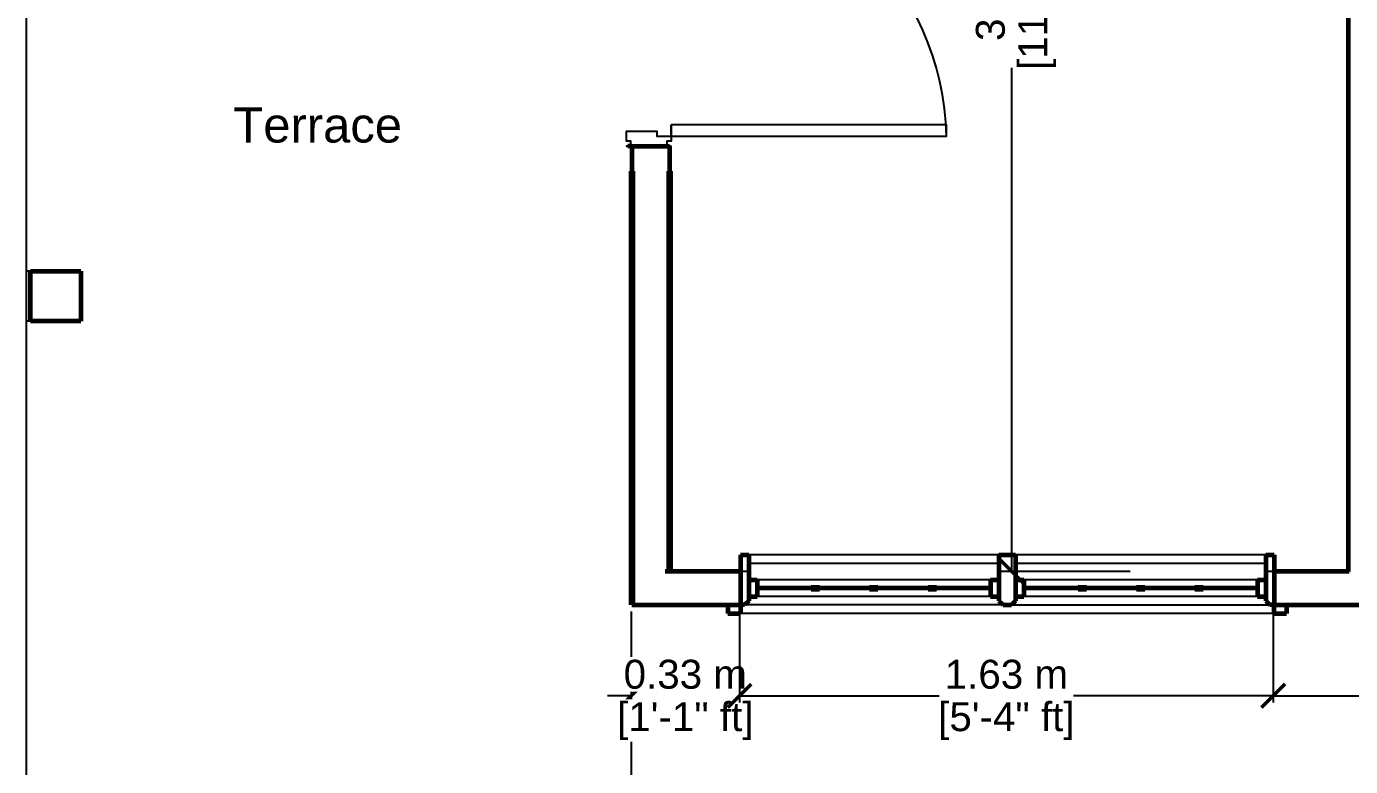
# Model space of a CAD drawing. Header units: metres. Extents: x 12.2 to 77.2, y 18.8 to 35.5.
# Drawn here: x 26.922 to 30.955, y 21.074 to 23.327 of the extents above; entities that cross this region are included whole.
import ezdxf

# ---------------------------------------------------------------- set-up
doc = ezdxf.new("R2010")
doc.units = ezdxf.units.M
doc.layers.get('Defpoints').update_dxf_attribs({"lineweight": 0})
doc.layers.add('0inne_gulv', color=7, linetype='Continuous', lineweight=13)
doc.layers.add('A-WALL', color=250, linetype='Continuous', lineweight=60)
doc.styles.get("Standard").update_dxf_attribs({"font": 'arial.ttf'})
doc.styles.add('TEXTS', font='swissl.ttf')
doc.dimstyles.new('Copy of DIMTEXT', dxfattribs={"dimscale": 0.3, "dimtxt": 0.22, "dimasz": 0.18, "dimexe": 0.05, "dimexo": 0.05, "dimgap": 0.05, "dimtad": 0, "dimzin": 1, "dimdsep": 46, "dimtxsty": 'TEXTS', "dimblk": 'ARCHTICK', "dimcen": 0.1, "dimclrd": 256, "dimclre": 6, "dimclrt": 7, "dimadec": 0, "dimazin": 0, "dimtfac": 0.15, "dimtix": 1, "dimtofl": 0, "dimtmove": 1, "dimatfit": 3, "dimldrblk": 'OPEN', "dimfxl": 1, "dimtolj": 1, "dimtzin": 0, "dimarcsym": 0})

# ---------------------------------------------------------------- blocks, each defined once
blk = doc.blocks.new('_ArchTick')
at = {"color": 0, "linetype": 'ByBlock', "const_width": 0.15}
blk.add_lwpolyline([(-0.5, -0.5), (0.5, 0.5)], dxfattribs=at)
blk = doc.blocks.new('*D57')
at = {"layer": '0inne_gulv', "color": 6, "lineweight": -2, "transparency": 16777216}
for p, q in [((28.7634, 21.1488), (28.7634, 20.7688)), ((39.6346, 21.1488), (39.6346, 20.7688))]:
    blk.add_line(p, q, dxfattribs=at)
at = {"layer": '0inne_gulv', "lineweight": -2, "transparency": 16777216}
for p, q in [((28.7634, 20.7888), (33.9615, 20.7888)), ((39.6346, 20.7888), (34.4365, 20.7888))]:
    blk.add_line(p, q, dxfattribs=at)
at = {"layer": 'Defpoints', "color": 0, "lineweight": 120, "transparency": 16777216}
for p in [(28.7634, 21.5659), (39.6346, 21.5659), (39.6346, 20.7888)]:
    blk.add_point(p, dxfattribs=at)
at = {"layer": '0inne_gulv', "lineweight": -2, "transparency": 16777216, "xscale": 0.072, "yscale": 0.072, "zscale": 0.072, "rotation": 180}
blk.add_blockref('_ArchTick', (28.7634, 20.7888), dxfattribs=at)
at = {"layer": '0inne_gulv', "lineweight": -2, "transparency": 16777216, "xscale": 0.072, "yscale": 0.072, "zscale": 0.072}
blk.add_blockref('_ArchTick', (39.6346, 20.7888), dxfattribs=at)
at = {"layer": '0inne_gulv', "color": 7, "transparency": 16777216, "char_height": 0.088, "attachment_point": 5, "style": 'TEXTS', "bg_fill": 3, "box_fill_scale": 1.1, "bg_fill_color": 256, "bg_fill_true_color": 13158600, "bg_fill_transparency": 0}
for s, insert in [('\\A1;10.87 m', (34.199, 20.8541)), ('\\A1;[35\'-8" ft]', (34.199, 20.7122))]:
    blk.add_mtext(s, dxfattribs=dict(at, insert=insert))
blk = doc.blocks.new('_Open')
at = {"color": 0, "linetype": 'ByBlock', "lineweight": -2}
for p, q in [((-1, 0.167), (0, 0)), ((-1, -0.167), (0, 0)), ((0, 0), (-1, 0))]:
    blk.add_line(p, q, dxfattribs=at)
blk = doc.blocks.new('*D58')
at = {"layer": '0inne_gulv', "color": 6, "lineweight": -2, "transparency": 16777216}
for p, q in [((28.7634, 21.5459), (28.7634, 21.2693)), ((29.0936, 21.5459), (29.0936, 21.2693))]:
    blk.add_line(p, q, dxfattribs=at)
at = {"layer": '0inne_gulv', "lineweight": -2, "transparency": 16777216}
for p, q in [((28.7634, 21.2893), (28.6914, 21.2893)), ((29.0936, 21.2893), (29.1656, 21.2893))]:
    blk.add_line(p, q, dxfattribs=at)
at = {"layer": 'Defpoints', "color": 0, "lineweight": 120, "transparency": 16777216}
for p in [(28.7634, 21.5659), (29.0936, 21.5659)]:
    blk.add_point(p, dxfattribs=at)
at = {"layer": '0inne_gulv', "lineweight": -2, "transparency": 16777216, "xscale": 0.072, "yscale": 0.072, "zscale": 0.072}
blk.add_blockref('_ArchTick', (28.7634, 21.2893), dxfattribs=at)
at = {"layer": '0inne_gulv', "lineweight": -2, "transparency": 16777216, "xscale": 0.072, "yscale": 0.072, "zscale": 0.072, "rotation": 180}
blk.add_blockref('_ArchTick', (29.0936, 21.2893), dxfattribs=at)
at = {"layer": '0inne_gulv', "color": 7, "transparency": 16777216, "char_height": 0.088, "attachment_point": 5, "style": 'TEXTS', "bg_fill": 3, "box_fill_scale": 1.1, "bg_fill_color": 256, "bg_fill_true_color": 13158600, "bg_fill_transparency": 0}
for s, insert in [('\\A1;0.33 m', (28.9285, 21.3545)), ('\\A1;[1\'-1" ft]', (28.9285, 21.2126))]:
    blk.add_mtext(s, dxfattribs=dict(at, insert=insert))
at = {"layer": 'Defpoints', "color": 0, "lineweight": 120, "transparency": 16777216}
blk.add_point((29.0936, 21.2893), dxfattribs=at)
blk = doc.blocks.new('*D59')
at = {"layer": '0inne_gulv', "color": 6, "lineweight": -2, "transparency": 16777216}
for p, q in [((29.0936, 21.5459), (29.0936, 21.2693)), ((30.7192, 21.5459), (30.7192, 21.2693))]:
    blk.add_line(p, q, dxfattribs=at)
at = {"layer": '0inne_gulv', "lineweight": -2, "transparency": 16777216}
for p, q in [((29.0936, 21.2893), (29.7015, 21.2893)), ((30.7192, 21.2893), (30.1113, 21.2893))]:
    blk.add_line(p, q, dxfattribs=at)
at = {"layer": 'Defpoints', "color": 0, "lineweight": 120, "transparency": 16777216}
for p in [(29.0936, 21.5659), (30.7192, 21.5659), (30.7192, 21.2893)]:
    blk.add_point(p, dxfattribs=at)
at = {"layer": '0inne_gulv', "lineweight": -2, "transparency": 16777216, "xscale": 0.072, "yscale": 0.072, "zscale": 0.072, "rotation": 180}
blk.add_blockref('_ArchTick', (29.0936, 21.2893), dxfattribs=at)
at = {"layer": '0inne_gulv', "lineweight": -2, "transparency": 16777216, "xscale": 0.072, "yscale": 0.072, "zscale": 0.072}
blk.add_blockref('_ArchTick', (30.7192, 21.2893), dxfattribs=at)
at = {"layer": '0inne_gulv', "color": 7, "transparency": 16777216, "char_height": 0.088, "attachment_point": 5, "style": 'TEXTS', "bg_fill": 3, "box_fill_scale": 1.1, "bg_fill_color": 256, "bg_fill_true_color": 13158600, "bg_fill_transparency": 0}
for s, insert in [('\\A1;1.63 m', (29.9064, 21.3545)), ('\\A1;[5\'-4" ft]', (29.9064, 21.2126))]:
    blk.add_mtext(s, dxfattribs=dict(at, insert=insert))
blk = doc.blocks.new('*D60')
at = {"layer": '0inne_gulv', "color": 6, "lineweight": -2, "transparency": 16777216}
for p, q in [((30.7192, 21.5509), (30.7192, 21.2743)), ((33.056, 21.5509), (33.056, 21.2743))]:
    blk.add_line(p, q, dxfattribs=at)
at = {"layer": '0inne_gulv', "lineweight": -2, "transparency": 16777216}
for p, q in [((30.7192, 21.2893), (31.7339, 21.2893)), ((33.056, 21.2893), (32.0413, 21.2893))]:
    blk.add_line(p, q, dxfattribs=at)
at = {"layer": 'Defpoints', "color": 0, "transparency": 16777216}
for p in [(30.7192, 21.5659), (33.056, 21.5659), (33.056, 21.2893)]:
    blk.add_point(p, dxfattribs=at)
at = {"layer": '0inne_gulv', "lineweight": -2, "transparency": 16777216, "xscale": 0.054, "yscale": 0.054, "zscale": 0.054, "rotation": 180}
blk.add_blockref('_ArchTick', (30.7192, 21.2893), dxfattribs=at)
at = {"layer": '0inne_gulv', "lineweight": -2, "transparency": 16777216, "xscale": 0.054, "yscale": 0.054, "zscale": 0.054}
blk.add_blockref('_ArchTick', (33.056, 21.2893), dxfattribs=at)
at = {"layer": '0inne_gulv', "color": 7, "transparency": 16777216, "insert": (31.8876, 21.3382), "char_height": 0.066, "attachment_point": 5, "style": 'TEXTS', "bg_fill": 3, "box_fill_scale": 1.1, "bg_fill_color": 256, "bg_fill_true_color": 13158600, "bg_fill_transparency": 0}
blk.add_mtext('\\A1;2.34 m', dxfattribs=at)
at = {"layer": '0inne_gulv', "color": 7, "transparency": 16777216, "insert": (31.8876, 21.2318), "char_height": 0.066, "attachment_point": 5, "style": 'TEXTS', "bg_fill": 3, "box_fill_scale": 1.1, "bg_fill_color": 256, "bg_fill_true_color": 13158600, "bg_fill_transparency": 0}
blk.add_mtext('\\A1;[7\'-8" ft]', dxfattribs=at)
blk = doc.blocks.new('*D55')
at = {"layer": '0inne_gulv', "color": 6, "lineweight": -2, "transparency": 16777216}
for p, q in [((30.0723, 25.2743), (29.9035, 25.2743)), ((30.2835, 21.6675), (29.9035, 21.6675))]:
    blk.add_line(p, q, dxfattribs=at)
at = {"layer": '0inne_gulv', "lineweight": -2, "transparency": 16777216}
for p, q in [((29.9235, 25.2743), (29.9235, 23.741)), ((29.9235, 21.6675), (29.9235, 23.2009))]:
    blk.add_line(p, q, dxfattribs=at)
at = {"layer": 'Defpoints', "color": 0, "transparency": 16777216}
for p in [(30.0923, 25.2743), (29.9235, 21.6675), (30.7693, 21.6675)]:
    blk.add_point(p, dxfattribs=at)
at = {"layer": '0inne_gulv', "lineweight": -2, "transparency": 16777216, "xscale": 0.072, "yscale": 0.072, "zscale": 0.072}
for p, rotation in [((29.9235, 25.2743), 90), ((29.9235, 21.6675), 270)]:
    blk.add_blockref('_ArchTick', p, dxfattribs=dict(at, rotation=rotation))
at = {"layer": '0inne_gulv', "color": 7, "transparency": 16777216, "insert": (29.8582, 23.4709), "char_height": 0.088, "attachment_point": 5, "rotation": 90, "style": 'TEXTS', "bg_fill": 3, "box_fill_scale": 1.1, "bg_fill_color": 256, "bg_fill_true_color": 13158600, "bg_fill_transparency": 0}
blk.add_mtext('\\A1;3.61 m', dxfattribs=at)
at = {"layer": '0inne_gulv', "color": 7, "transparency": 16777216, "insert": (30.0001, 23.4709), "char_height": 0.088, "attachment_point": 5, "rotation": 90, "style": 'TEXTS', "bg_fill": 3, "box_fill_scale": 1.1, "bg_fill_color": 256, "bg_fill_true_color": 13158600, "bg_fill_transparency": 0}
blk.add_mtext('\\A1;[11\'-10" ft]', dxfattribs=at)
blk = doc.blocks.new('*U15')
blk.add_lwpolyline([(33.6, 1124.4, -0.396717), (966.4, 192)], format="xyb")
for points in [[(72, 192), (33.6, 192), (33.6, 1124.4), (72, 1124.4)], [(33.6, 192), (16.8, 192), (16.8, 192), (16.8, 192), (16.8, 192), (16.8, 177), (0, 177), (0, 190.9), (0, 40.9), (0, 55.9), (16.8, 55.9), (16.8, 40.9), (33.6, 40.9), (33.6, 40.9), (50, 40.9), (50, 144), (33.6, 144)], [(1000, 177), (1000, 192), (1000, 192), (1000, 40.9), (1000, 55.9), (983.2, 55.9), (983.2, 40.9), (966.4, 40.9), (966.4, 40.9), (950, 40.9), (950, 144), (966.4, 144), (966.4, 192), (983.2, 192), (983.2, 177)]]:
    blk.add_lwpolyline(points, close=True)
blk.add_lwpolyline([(33.6, 192), (72, 192)])

msp = doc.modelspace()

# ---------------------------------------------------------------- linework, layer by layer
for p, q in [((26.9219, 22.5819), (26.9219, 25.1219)), ((26.9219, 22.4295), (26.9219, 22.5819)), ((26.9346, 22.5819), (26.9219, 22.5819)), ((26.9219, 19.8895), (26.9219, 22.4295)), ((26.9346, 22.4295), (26.9219, 22.4295)), ((29.1217, 21.6675), (29.0963, 21.6675)), ((29.8583, 21.5913), (29.1471, 21.5913)), ((30.6711, 21.5913), (29.9599, 21.5913))]:
    msp.add_line(p, q)
at = {"layer": 'A-WALL'}
for p, q in [((30.9478, 25.2743), (30.9478, 21.6675)), ((28.7661, 22.9629), (28.7534, 22.9629)), ((28.7661, 22.9629), (28.8677, 22.9629)), ((28.7661, 22.9629), (28.7661, 22.8867)), ((28.8677, 22.9629), (28.8804, 22.9629)), ((28.8804, 22.9629), (28.8804, 22.8867)), ((26.9346, 22.5819), (27.087, 22.5819)), ((26.9346, 22.4295), (26.9346, 22.5819)), ((27.087, 22.5819), (27.087, 22.4295)), ((27.087, 22.4295), (26.9346, 22.4295)), ((29.0963, 21.7183), (29.1217, 21.7183)), ((29.0963, 21.7183), (29.0963, 21.6675)), ((29.1217, 21.7183), (29.1217, 21.6929)), ((29.0963, 21.6675), (28.8677, 21.6675)), ((29.1217, 21.6929), (29.1217, 21.6675)), ((29.1217, 21.6675), (29.1217, 21.6421)), ((30.9478, 21.6675), (30.7192, 21.6675)), ((29.1217, 21.6421), (29.1217, 21.5913)), ((29.1217, 21.6421), (29.1471, 21.6421)), ((29.1471, 21.6421), (29.1471, 21.6167)), ((29.1471, 21.6167), (29.1471, 21.5913)), ((29.3122, 21.6167), (29.1471, 21.6167)), ((29.3122, 21.6167), (29.3122, 21.6199)), ((29.3122, 21.6199), (29.3376, 21.6199)), ((29.3122, 21.6135), (29.3122, 21.6167)), ((29.3376, 21.6167), (29.3122, 21.6167)), ((29.3376, 21.6199), (29.3376, 21.6167)), ((29.3376, 21.6167), (29.3376, 21.6135)), ((29.49, 21.6167), (29.3376, 21.6167)), ((29.49, 21.6167), (29.49, 21.6199)), ((29.49, 21.6199), (29.5154, 21.6199)), ((29.49, 21.6135), (29.49, 21.6167)), ((29.5154, 21.6167), (29.49, 21.6167)), ((29.5154, 21.6199), (29.5154, 21.6167)), ((29.5154, 21.6167), (29.5154, 21.6135)), ((29.6678, 21.6167), (29.5154, 21.6167)), ((29.6678, 21.6167), (29.6678, 21.6199)), ((29.6678, 21.6199), (29.6932, 21.6199)), ((29.6678, 21.6135), (29.6678, 21.6167)), ((29.6932, 21.6167), (29.6678, 21.6167)), ((29.6932, 21.6199), (29.6932, 21.6167)), ((29.6932, 21.6167), (29.6932, 21.6135)), ((29.1217, 21.5913), (29.1471, 21.5913)), ((29.3376, 21.6135), (29.3122, 21.6135)), ((29.5154, 21.6135), (29.49, 21.6135)), ((29.6932, 21.6135), (29.6678, 21.6135)), ((29.8583, 21.5913), (29.8837, 21.5913)), ((29.9345, 21.5913), (29.9599, 21.5913)), ((30.6711, 21.5913), (30.6965, 21.5913)), ((30.7573, 21.5659), (31.2702, 21.5659))]:
    msp.add_line(p, q, dxfattribs=at)
at = {"layer": 'A-WALL', "lineweight": 120}
msp.add_line((28.8804, 22.8867), (28.8804, 21.6675), dxfattribs=at)

# ---------------------------------------------------------------- texts
at = {"insert": (27.8089, 23.0805), "char_height": 0.10674, "width": 1.108124, "attachment_point": 2}
msp.add_mtext('Terrace', dxfattribs=at)

# ---------------------------------------------------------------- next in the draw order: dimensions: what is measured, and where the dimension line sits
at = {"layer": '0inne_gulv'}
dim = msp.add_linear_dim(base=(29.9235, 21.6675), p1=(30.0923, 25.2743), p2=(30.7693, 21.6675), angle=90, dimstyle='Copy of DIMTEXT', override={"dimscale": 0.4, "dimpost": ' m\\X', "dimfxl": 0.9, "dimfxlon": 1, "dimtfill": 1}, dxfattribs=at)
dim.commit()
dim.dimension.update_dxf_attribs({"geometry": '*D55', "text_midpoint": (29.9235, 23.4709)})
dim = msp.add_linear_dim(base=(39.6346, 20.7888), p1=(28.7634, 21.5659), p2=(39.6346, 21.5659), dimstyle='Copy of DIMTEXT', override={"dimscale": 0.4, "dimpost": ' m\\X', "dimfxl": 0.9, "dimfxlon": 1, "dimtfill": 1}, dxfattribs=at)
dim.commit()
dim.dimension.update_dxf_attribs({"geometry": '*D57', "text_midpoint": (34.199, 20.7888)})

# ---------------------------------------------------------------- next in the draw order: linework, layer by layer
for p, q in [((29.8837, 21.7183), (29.1217, 21.7183)), ((30.6965, 21.7183), (29.9345, 21.7183)), ((29.1217, 21.6929), (29.8837, 21.6929)), ((29.9345, 21.6675), (29.8837, 21.6675)), ((29.9345, 21.6929), (30.6965, 21.6929)), ((30.7219, 21.6675), (30.6965, 21.6675)), ((29.8583, 21.6421), (29.1471, 21.6421)), ((30.6711, 21.6421), (29.9599, 21.6421))]:
    msp.add_line(p, q)
at = {"layer": 'A-WALL'}
for p, q in [((29.8837, 21.7183), (29.9345, 21.7183)), ((29.8837, 21.7183), (29.8837, 21.6929)), ((29.9345, 21.7183), (29.9345, 21.6929)), ((30.6965, 21.7183), (30.7219, 21.7183)), ((30.6965, 21.7183), (30.6965, 21.6929)), ((30.7219, 21.7183), (30.7219, 21.6675)), ((29.8837, 21.6929), (29.8837, 21.6675)), ((29.8837, 21.6675), (29.8837, 21.6421)), ((29.9345, 21.6929), (29.9345, 21.6675)), ((29.9345, 21.6675), (29.9345, 21.6421)), ((30.6965, 21.6929), (30.6965, 21.6675)), ((30.6965, 21.6675), (30.6965, 21.6421)), ((30.9505, 21.6675), (30.7219, 21.6675)), ((29.8583, 21.6167), (29.6932, 21.6167)), ((29.8583, 21.6421), (29.8837, 21.6421)), ((29.8583, 21.6421), (29.8583, 21.6167)), ((29.8583, 21.6167), (29.8583, 21.5913)), ((29.8837, 21.6421), (29.8837, 21.5913)), ((29.9345, 21.6421), (29.9345, 21.5913)), ((29.9345, 21.6421), (29.9599, 21.6421)), ((29.9599, 21.6421), (29.9599, 21.6167)), ((29.9599, 21.6167), (29.9599, 21.5913)), ((30.125, 21.6167), (29.9599, 21.6167)), ((30.125, 21.6167), (30.125, 21.6199)), ((30.125, 21.6199), (30.1504, 21.6199)), ((30.125, 21.6135), (30.125, 21.6167)), ((30.1504, 21.6167), (30.125, 21.6167)), ((30.1504, 21.6199), (30.1504, 21.6167)), ((30.1504, 21.6167), (30.1504, 21.6135)), ((30.3028, 21.6167), (30.1504, 21.6167)), ((30.3028, 21.6167), (30.3028, 21.6199)), ((30.3028, 21.6199), (30.3282, 21.6199)), ((30.3028, 21.6135), (30.3028, 21.6167)), ((30.3282, 21.6167), (30.3028, 21.6167)), ((30.3282, 21.6199), (30.3282, 21.6167)), ((30.3282, 21.6167), (30.3282, 21.6135)), ((30.4806, 21.6167), (30.3282, 21.6167)), ((30.4806, 21.6167), (30.4806, 21.6199)), ((30.4806, 21.6199), (30.506, 21.6199)), ((30.4806, 21.6135), (30.4806, 21.6167)), ((30.506, 21.6167), (30.4806, 21.6167)), ((30.506, 21.6199), (30.506, 21.6167)), ((30.6711, 21.6167), (30.506, 21.6167)), ((30.506, 21.6167), (30.506, 21.6135)), ((30.6711, 21.6421), (30.6965, 21.6421)), ((30.6711, 21.6421), (30.6711, 21.6167)), ((30.6711, 21.6167), (30.6711, 21.5913)), ((30.6965, 21.6421), (30.6965, 21.5913)), ((30.1504, 21.6135), (30.125, 21.6135)), ((30.3282, 21.6135), (30.3028, 21.6135)), ((30.506, 21.6135), (30.4806, 21.6135))]:
    msp.add_line(p, q, dxfattribs=at)

# ---------------------------------------------------------------- next in the draw order: block references
at = {"xscale": -0.0009000000000045201, "yscale": 0.0009000000000045201, "zscale": 0.0009000000000045201, "rotation": 270}
msp.add_blockref('*U15', (28.7126, 22.9629), dxfattribs=at)

# ---------------------------------------------------------------- next in the draw order: dimensions: what is measured, and where the dimension line sits
at = {"layer": '0inne_gulv'}
dim = msp.add_linear_dim(base=(29.0936, 21.2893), p1=(28.7634, 21.5659), p2=(29.0936, 21.5659), dimstyle='Copy of DIMTEXT', override={"dimscale": 0.4, "dimpost": ' m\\X', "dimfxl": 0.9, "dimfxlon": 1, "dimtfill": 1}, dxfattribs=at)
dim.commit()
dim.dimension.update_dxf_attribs({"geometry": '*D58', "text_midpoint": (28.9285, 21.2893)})

# ---------------------------------------------------------------- next in the draw order: linework, layer by layer
at = {"layer": 'A-WALL', "lineweight": 120}
msp.add_line((28.7661, 22.8867), (28.7661, 21.5659), dxfattribs=at)
at = {"layer": 'A-WALL'}
msp.add_line((28.7661, 21.5659), (28.8677, 21.5659), dxfattribs=at)

# ---------------------------------------------------------------- next in the draw order: dimensions: what is measured, and where the dimension line sits
at = {"layer": '0inne_gulv'}
dim = msp.add_linear_dim(base=(30.7192, 21.2893), p1=(29.0936, 21.5659), p2=(30.7192, 21.5659), dimstyle='Copy of DIMTEXT', override={"dimscale": 0.4, "dimpost": ' m\\X', "dimfxl": 0.9, "dimfxlon": 1, "dimtfill": 1}, dxfattribs=at)
dim.commit()
dim.dimension.update_dxf_attribs({"geometry": '*D59', "text_midpoint": (29.9064, 21.2893)})

# ---------------------------------------------------------------- next in the draw order: linework, layer by layer
msp.add_line((29.8964, 21.5659), (29.109, 21.5659))
at = {"layer": 'A-WALL'}
for p, q in [((29.0963, 21.6675), (29.0963, 21.5659)), ((29.1217, 21.5786), (29.109, 21.5659)), ((29.1217, 21.5913), (29.1217, 21.5786)), ((29.8837, 21.5913), (29.8837, 21.5786)), ((29.8837, 21.5786), (29.8964, 21.5659)), ((29.9345, 21.5786), (29.9218, 21.5659)), ((29.9345, 21.5913), (29.9345, 21.5786)), ((28.8677, 21.5659), (29.0582, 21.5659)), ((29.0582, 21.5659), (29.0582, 21.5405)), ((29.0582, 21.5659), (29.0963, 21.5659)), ((29.0582, 21.5405), (29.0963, 21.5405)), ((29.109, 21.5659), (29.0963, 21.5659)), ((29.0963, 21.5659), (29.0963, 21.5405)), ((29.8964, 21.5659), (29.9218, 21.5659))]:
    msp.add_line(p, q, dxfattribs=at)

# ---------------------------------------------------------------- next in the draw order: dimensions: what is measured, and where the dimension line sits
at = {"layer": '0inne_gulv'}
dim = msp.add_linear_dim(base=(33.056, 21.2893), p1=(30.7192, 21.5659), p2=(33.056, 21.5659), dimstyle='Copy of DIMTEXT', override={"dimpost": ' m\\X', "dimfxl": 0.9, "dimfxlon": 1, "dimtfill": 1}, dxfattribs=at)
dim.commit()
dim.dimension.update_dxf_attribs({"geometry": '*D60', "text_midpoint": (31.8876, 21.2893)})

# ---------------------------------------------------------------- next in the draw order: linework, layer by layer
for p, q in [((30.7219, 21.5405), (29.0963, 21.5405)), ((29.9218, 21.5659), (30.7092, 21.5659))]:
    msp.add_line(p, q)
at = {"layer": 'A-WALL'}
for p, q in [((30.7219, 21.6675), (30.7219, 21.5659)), ((30.6965, 21.5913), (30.6965, 21.5786)), ((30.6965, 21.5786), (30.7092, 21.5659)), ((30.7219, 21.5659), (30.7092, 21.5659)), ((30.7219, 21.5659), (30.76, 21.5659)), ((30.7219, 21.5405), (30.7219, 21.5659)), ((30.7219, 21.5405), (30.76, 21.5405)), ((30.76, 21.5659), (30.76, 21.5405))]:
    msp.add_line(p, q, dxfattribs=at)

doc.saveas('drawing.dxf')
